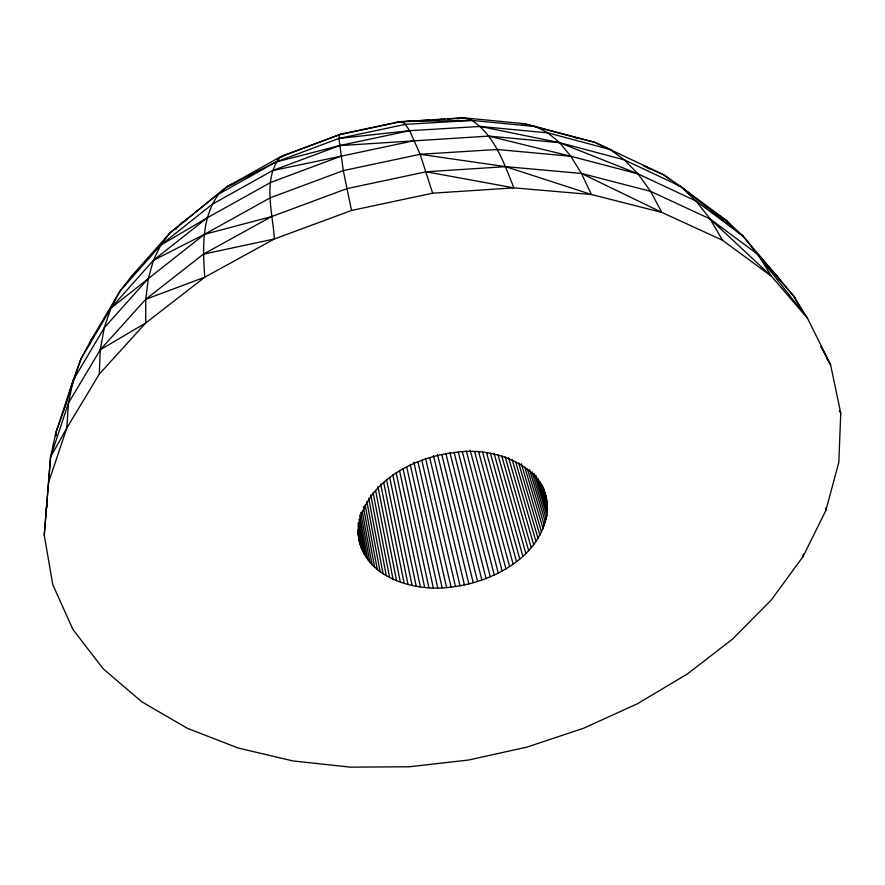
<?xml version="1.0" encoding="UTF-8"?>
<svg xmlns="http://www.w3.org/2000/svg" width="885" height="885" viewBox="0 0 885 885"><rect width="100%" height="100%" fill="white"/><g stroke="black" fill="none" stroke-linecap="round" stroke-linejoin="round"><path stroke-width="1.33" d="M50.578 457.014L68.455 403.084L100.282 349.752L145.748 299.285L203.406 254.139L274.394 238.972L351.533 210.475L343.291 170.617L338.944 138.436L409.689 130.681L480.245 126.444L559.585 142.684L624.312 159.864L680.543 186.348L743.135 236.162L807.507 318.346L771.399 276.186L722.459 240.222L661.858 212.422L591.412 194.512L581.423 173.449L570.825 156.258L559.585 142.684L547.903 132.883L535.989 126.588L471.959 120.426L405.297 124.365L338.944 138.436L275.855 162.043L227.025 186.735L170.075 232.777L160.738 245.145L153.382 260.356L148.348 278.476L145.748 299.285L145.704 323.003L99.297 374.112L66.817 427.997L50.578 457.014L44.25 535.159L52.779 584.642L72.935 629.489L103.147 668.75L141.832 701.816L187.332 728.3L238.198 748.024L292.979 760.945L350.416 767.151L409.301 766.775L468.519 760.027L526.962 747.106L583.635 728.233L637.521 703.697L687.534 673.861L732.57 639.058L771.421 599.831L802.938 556.742L825.805 510.59L838.825 462.324L840.75 413.195L830.561 364.642L807.507 318.346L794.055 296.508L743.135 236.162L726.308 220.465L680.543 186.348L663.739 174.843L594.742 142.275L523.843 123.623L463.84 117.849L398.206 121.942L340.813 134.133L286.209 154.554L280.457 156.811L227.025 186.735L170.075 232.777L131.4 276.397L120.017 291.065L91.188 339.884L80.878 358.989L73.256 380.074L55.766 432.986L50.578 457.014L44.25 535.159M99.297 374.112L100.282 349.752L104.253 327.804L110.902 308.168L120.017 291.065L160.738 245.145L212.19 204.335L272.558 170.584L339.397 145.638L409.689 130.681L420.121 154.289L432.643 193.184L513.886 187.874L591.412 194.512L505.601 166.657L420.121 154.289L343.291 170.617L270.279 197.798L204.369 234.37L153.382 260.356L110.902 308.168L80.878 358.989L71.906 386.015M100.282 349.752L145.704 323.003L204.789 277.193C202.776 249.271 201.238 217.721 218.805 194.036L275.855 162.043L339.397 145.638L488.686 136.091L559.585 142.684L637.963 173.847L696.03 201.05L743.135 236.162M547.284 512.404C550.293 466.063 494.339 446.339 456.074 452.368C413.007 456.605 360.66 484.073 358.259 532.327C360.483 576.6 413.815 592.684 451.062 587.054C492.425 582.352 540.635 557.428 547.284 512.404L536.188 475.931M55.545 435.697L55.766 432.986L63.333 411.735M338.944 138.436L339.453 134.719L340.813 134.133M802.938 556.742L803.359 554.032M110.902 308.168L204.369 234.37L271.474 216.626L346.854 188.649L426.15 171.779L513.886 187.874C504.107 163.548 494.892 135.593 471.959 120.426L401.491 121.566L339.453 134.719L280.457 156.811C262.27 178.858 272.79 213.196 274.394 238.972L204.789 277.193L145.748 299.285M148.348 278.476L104.253 327.804L73.256 380.074L68.455 403.084L66.817 427.997L48.575 482.38M46.219 509.373L47.314 504.151M73.256 380.074L63.786 410.474L67.625 398.892M89.44 345.117L91.188 339.884L94.363 335.636M130.029 278.72L131.4 276.397L137.186 271.142M175.838 229.237L181.292 223.086L184.799 221.184M153.382 260.356L207.311 217.776L270.644 182.465L340.813 156.247L414.656 140.604M160.738 245.145L207.311 217.776M276.762 159.842L279.129 158.526M281.485 157.198L286.209 154.554M203.406 254.139L271.474 216.626M227.025 186.735L235.443 182.885M351.533 210.475L432.643 193.184M272.558 170.584L340.813 156.247M447.755 118.999L463.84 117.849L471.959 120.426M426.15 171.779L505.601 166.657L581.423 173.449L650.541 191.293L710.113 218.96L758.312 254.725L794.055 296.508L799.266 306.232M420.121 154.289L497.138 149.488L570.825 156.258L637.963 173.847L650.541 191.293L661.858 212.422L581.423 173.449M398.206 121.942L414.722 120.957M417.477 120.802L429.867 120.061M432.61 119.906L445 119.165M521.143 123.679L523.843 123.623L579.022 138.381L576.356 138.237M480.245 126.444L547.903 132.883L609.876 149.399L624.312 159.864L637.963 173.847M456.007 118.513L458.729 118.778M573.635 137.219L579.022 138.381M488.686 136.091L570.825 156.258M580.339 138.702L594.742 142.275L609.876 149.399M643.306 165.705L663.739 174.843L670.354 179.777M713.277 211.471L726.308 220.465L731.873 226.549M401.491 121.566L405.297 124.365L409.689 130.681M645.95 166.468L649.28 168.935M672.567 181.425L679.182 186.359M687.999 192.93L692.413 196.216M704.548 205.265L706.75 206.913M680.543 186.348L696.03 201.05L710.113 218.96L771.399 276.186L758.312 254.725M774.342 273.565L779.685 279.66M768.069 266.131L778.28 277.293L779.508 279.737M726.308 220.465L731.574 226.626M826.977 358.823L830.561 364.642L820.782 346.389M839.334 410.828L840.75 413.195M710.113 218.96L722.459 240.222M794.055 296.508L796.456 301.342M543.423 487.823L545.945 496.242M542.682 486.075L546.709 499.394M541.631 484.261L547.229 502.603M540.016 481.495L547.428 505.833M538.18 478.697L547.483 509.14M534.628 475.035L546.93 515.689M533.887 473.298L534.695 475.942M532.029 471.771L546.266 519.008M529.673 469.791L545.437 522.294M527.482 469.116L544.363 525.59M524.761 467.103L543.136 528.865M521.342 463.74L541.576 532.106M518.643 462.966L539.938 535.303M515.712 462.136L538.047 538.467M512.271 459.957L536 541.598M508.598 457.733L533.699 544.684M505.147 456.704L531.221 547.66M501.64 455.631L528.655 550.592M497.912 454.503L525.845 553.479M494.029 453.253L522.858 556.256M490.434 453.242L519.772 558.955M486.673 453.109L516.486 561.533M482.48 451.615L513.134 564.077M478.486 451.273L509.572 566.455M474.758 452.18L505.921 568.756M470.223 450.299L502.149 570.925M466.318 450.985L498.277 573.026M462.291 451.494L494.284 574.94M458.253 451.903L490.257 576.755M454.038 452.202L486.042 578.458M449.868 452.379L481.882 580.051M445.907 453.706L477.579 581.467M441.903 454.901L473.232 582.739M437.544 454.658L468.851 583.912M433.473 455.598L464.426 584.941M429.712 457.667L460.012 585.759M425.53 458.319L455.487 586.501M421.758 460.134L451.062 587.054M417.93 461.848L446.593 587.507M413.793 462.014L442.135 587.751M410.297 464.736L437.71 587.872M406.79 467.313L433.307 587.839M403.007 468.419L428.926 587.673M399.577 470.643L424.634 587.286M396.17 472.8L420.375 586.821M392.84 474.78L416.216 586.169M389.798 477.977L412.078 585.394M386.546 479.659L408.029 584.443M383.714 482.513L404.157 583.315M380.65 483.962L400.341 582.12M377.906 486.573L396.602 580.737M375.583 490.367L393.04 579.177M373.094 492.735L389.599 577.529M370.76 494.925L386.336 575.715M368.713 498.399L383.116 573.823M366.877 501.684L380.152 571.743M365.151 504.881L377.309 569.553M363.348 506.618L374.665 567.252M362.153 510.944L372.142 564.851M360.704 512.437L369.897 562.307M359.642 515.225L367.795 559.707M358.989 519.185L365.87 556.93M358.48 523.157L364.111 554.154M358.093 522.935L358.58 525.646M357.994 525.624L362.64 551.233M357.894 529.385L361.301 548.258M358.082 533.047L360.272 545.182M357.916 532.858L359.387 542.051M55.766 432.986L56.12 435.641M825.805 507.857L825.805 510.59"/></g></svg>
